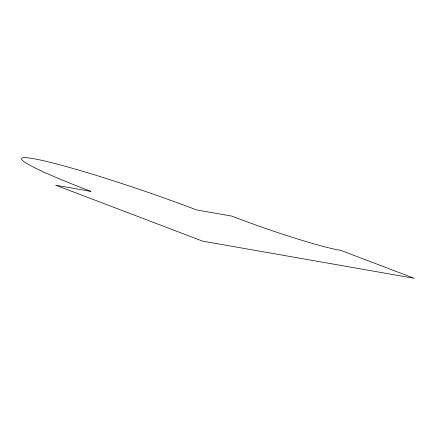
<?xml version="1.0" encoding="UTF-8"?>
<svg xmlns="http://www.w3.org/2000/svg" width="436" height="436" viewBox="0 0 436 436"><rect width="100%" height="100%" fill="white"/><g stroke="black" fill="none" stroke-linecap="round" stroke-linejoin="round"><path stroke-width="0.65" d="M90.89 191.371L55.639 185.18L202.713 241.163L414.2 278.304L340.663 250.313A81.39 5.821 19 0 1 231.881 216.131L196.636 209.939A129.329 9.249 19 0 0 33.458 158.666A129.329 9.249 19 0 0 90.89 191.371"/></g></svg>
